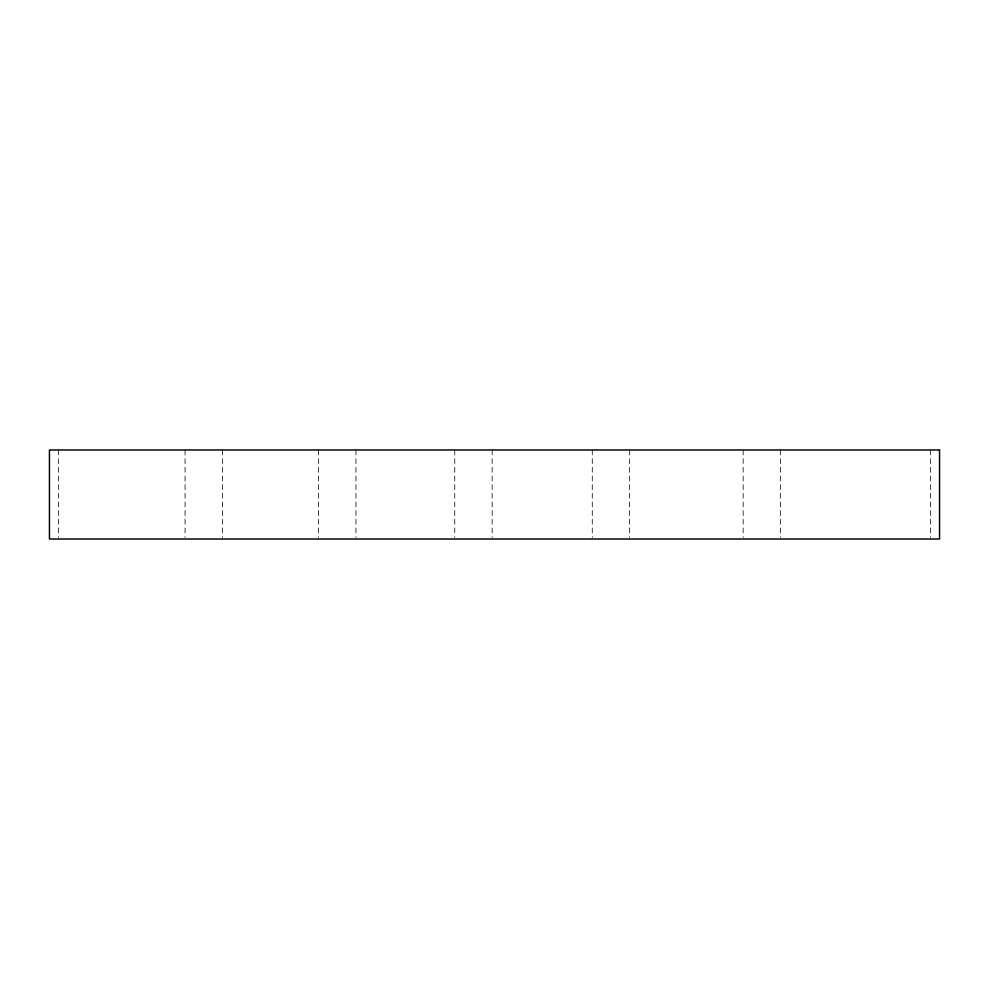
<?xml version="1.0" encoding="UTF-8"?>
<svg xmlns="http://www.w3.org/2000/svg" width="989" height="989" viewBox="0 0 989 989"><rect width="100%" height="100%" fill="white"/><g stroke="black" fill="none" stroke-linecap="round" stroke-linejoin="round"><path stroke-width="0.74" stroke-dasharray="4.95 3.71" d="M930.649 449.995L930.649 537.472M780.531 449.995L780.531 537.472M743.147 449.995L743.147 537.472M629.659 449.995L629.659 537.472M592.275 449.995L592.275 537.472M492.139 449.995L492.139 537.472M454.755 449.995L454.755 537.472M355.953 449.995L355.953 537.472M318.569 449.995L318.569 537.472M222.438 449.995L222.438 537.472M185.054 449.995L185.054 537.472M58.351 449.995L58.351 537.472"/><path stroke-width="1.48" d="M939.55 449.995L49.45 449.995L49.45 539.005L939.55 539.005L939.55 449.995"/></g></svg>
